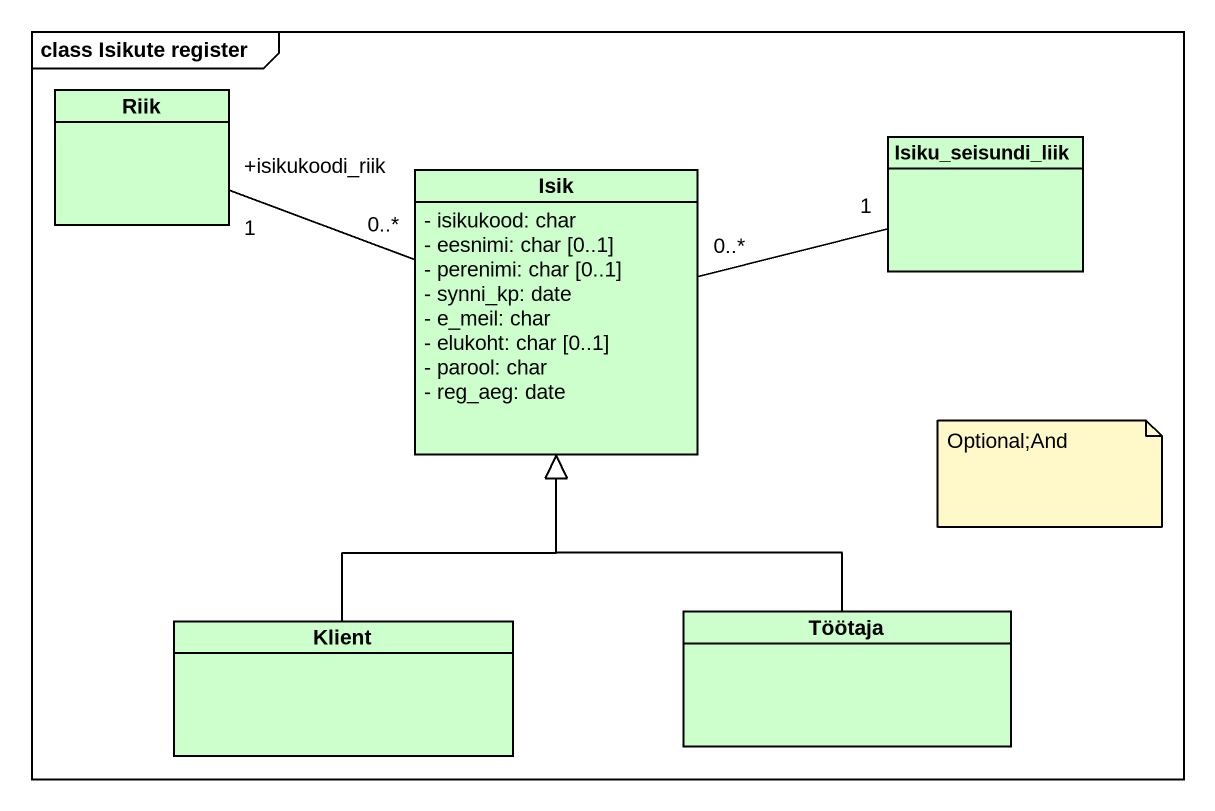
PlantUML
@startuml
mainframe class Isikute register
hide circle
hide empty members
skinparam classAttributeIconSize 0
class Riik #CCFFCC
class Isik #CCFFCC {
  - isikukood: char
  - eesnimi: char [0..1]
  - perenimi: char [0..1]
  - synni_kp: date
  - e_meil: char
  - elukoht: char [0..1]
  - parool: char
  - reg_aeg: date
}
class Isiku_seisundi_liik #CCFFCC
class Klient #CCFFCC
class Töötaja #CCFFCC
Riik "+isikukoodi_riik\n1" -right- "0..*" Isik
Isiku_seisundi_liik "1" -left- "0..*" Isik
Klient -up-|> Isik
Töötaja -up-|> Isik
note as N1
  Optional;And
end note
@enduml
